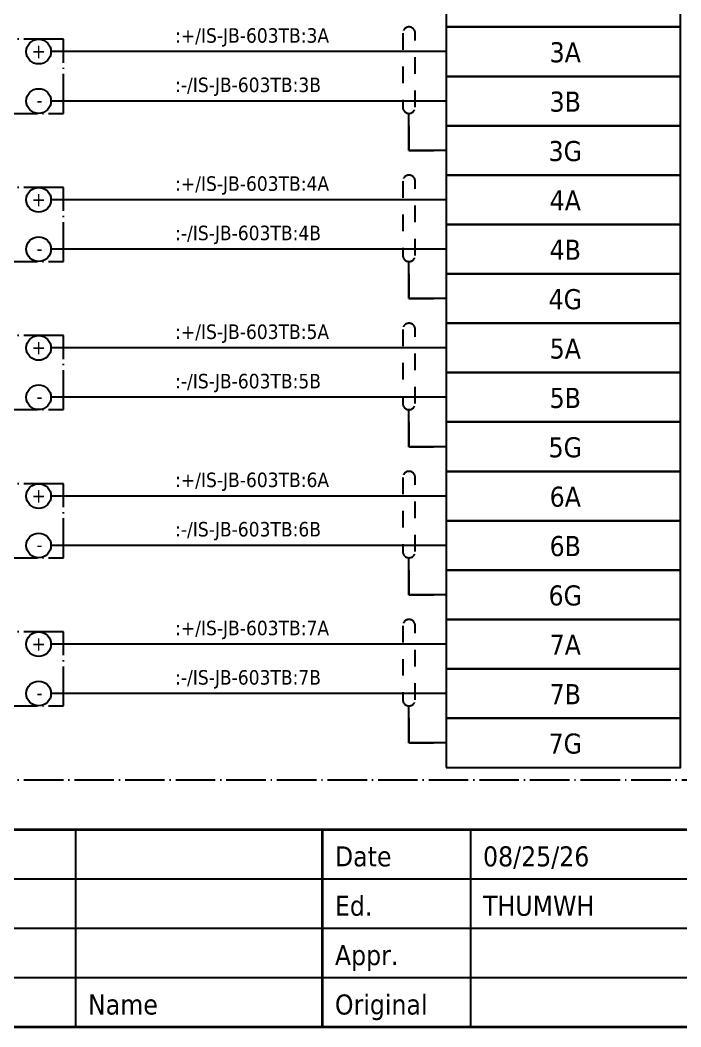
# Model space of a CAD drawing. Header units: millimetres. Extents: x 0 to 1792788, y -13 to 262234.
# Drawn here: x 35.5 to 89, y 0 to 81.6 of the extents above; entities that cross this region are included whole.
import ezdxf
from ezdxf.enums import TextEntityAlignment as Align

# ---------------------------------------------------------------- set-up
doc = ezdxf.new("R2010")
doc.units = ezdxf.units.MM
doc.linetypes.add('EPL_DASH', pattern=[1, 0.5, -0.5])
doc.linetypes.add('EPL_DASHDOT', pattern=[1, 0.8, -0.1, 0, -0.1])
for name, color, linetype, lineweight in [('EPLAN201', 7, 'Continuous', 35), ('EPLAN300', 5, 'Continuous', 25), ('EPLAN302', 5, 'Continuous', 25), ('EPLAN307', 134, 'EPL_DASHDOT', 25), ('EPLAN311', 7, 'Continuous', 25), ('EPLAN314', 5, 'EPL_DASH', 25), ('EPLAN400', 5, 'Continuous', 35), ('EPLAN405', 7, 'Continuous', 25), ('EPLAN421', 5, 'Continuous', 35), ('EPLAN433', 251, 'Continuous', 35), ('EPLAN451', 7, 'Continuous', 35), ('EPLAN452', 7, 'Continuous', 35), ('EPLAN453', 7, 'Continuous', 35), ('EPLAN500', 7, 'Continuous', 35), ('EPLAN501', 7, 'Continuous', 35), ('EPLAN502', 7, 'Continuous', 35), ('EPLAN503', 7, 'Continuous', 35), ('EPLAN504', 7, 'Continuous', 35), ('EPLAN546', 1, 'Continuous', 25)]:
    doc.layers.add(name, color=color, linetype=linetype, lineweight=lineweight)
doc.styles.add('Tahoma', font='')
doc.styles.get('Tahoma').set_extended_font_data('Tahoma')

# ---------------------------------------------------------------- blocks, each defined once
blk = doc.blocks.new('EPLFRAME')
at = {"layer": 'EPLAN201', "linetype": 'Continuous', "lineweight": 35, "ltscale": 4}
for p, q in [((0, 16), (420, 16)), ((60, 0), (60, 16))]:
    blk.add_line(p, q, dxfattribs=at)
at = {"layer": 'EPLAN201', "linetype": 'Continuous', "lineweight": 25, "ltscale": 4}
for p, q in [((40, 0), (40, 16)), ((72, 0), (72, 16)), ((0, 12), (100, 12)), ((0, 8), (100, 8)), ((0, 4), (184, 4))]:
    blk.add_line(p, q, dxfattribs=at)
at = {"layer": 'EPLAN201', "linetype": 'Continuous', "lineweight": 35, "ltscale": 4}
blk.add_lwpolyline([(0, 0), (420, 0), (420, 297), (0, 297)], close=True, dxfattribs=at)
at = {"layer": 'EPLAN201', "color": 7, "style": 'Tahoma'}
for s, p in [('Date', (61, 13)), ('Ed.', (61, 9)), ('Appr.', (61, 5)), ('Name', (41, 1)), ('Original', (61, 1))]:
    blk.add_text(s, height=1.6254, dxfattribs=at).set_placement(p)
at = {"layer": 'EPLAN451', "color": 7, "style": 'Tahoma'}
for tag, p, height in [('14_10014', (101, 12), 2.257), ('14_10015', (185, 12), 2.257), ('14_10011', (101, 5), 2.257), ('14_10013', (332, 5), 1.625), ('14_10151', (73, 1), 1.625), ('14_10300', (415, 1), 1.625)]:
    blk.add_attdef(tag, p, '', height=height, dxfattribs=at)
blk.add_attdef('4_25020', text='', height=1.625, dxfattribs=at).set_placement((413, 1), align=Align.RIGHT)
at = {"layer": 'EPLAN452', "color": 7, "style": 'Tahoma'}
for tag, p, height in [('4_11041', (1, 17), 2.257), ('4_11071[1]', (1, 13), 1.625), ('4_11074[1]', (21, 13), 1.625), ('4_11070[1]', (41, 13), 1.625), ('4_11024', (73, 13), 1.625), ('4_11011', (231, 12), 2.257), ('4_11030', (301, 12), 2.257), ('4_20132_1001', (374, 13), 1.625), ('4_11071[2]', (1, 9), 1.625), ('4_11074[2]', (21, 9), 1.625), ('4_11070[2]', (41, 9), 1.625), ('4_11022', (73, 9), 1.625), ('4_20134_1001', (374, 9), 1.625), ('4_11071[3]', (1, 5), 1.625), ('4_11074[3]', (21, 5), 1.625), ('4_11070[3]', (41, 5), 1.625), ('4_11080', (73, 5), 1.625), ('4_11059', (301, 5), 1.625)]:
    blk.add_attdef(tag, p, '', height=height, dxfattribs=at)
for tag, height, p in [('4_11040', 2.257, (419, 17)), ('4_11000', 1.625, (419, 5)), ('4_11085', 1.625, (141, 1)), ('4_11086', 1.625, (183, 1))]:
    blk.add_attdef(tag, text='', height=height, dxfattribs=at).set_placement(p, align=Align.RIGHT)
at = {"layer": 'EPLAN453', "color": 7, "style": 'Tahoma'}
for tag, p in [('53_19005_1', (21, 293)), ('53_19005', (63, 293)), ('53_19005_8', (105, 293)), ('53_19005_6', (147, 293)), ('53_19005_7', (189, 293)), ('53_19005_9', (231, 293)), ('53_19005_3', (273, 293)), ('53_19005_2', (315, 293)), ('53_19005_4', (357, 293)), ('53_19005_5', (399, 293))]:
    blk.add_attdef(tag, text='', height=1.355, dxfattribs=at).set_placement(p, align=Align.BOTTOM_CENTER)
blk = doc.blocks.new('EPLSYM_LibrarySPECIAL_en_US_Symbol427_Variant5_Placement1_83')
at = {"layer": 'EPLAN421', "color": 5, "style": 'Tahoma'}
for tag, p in [('17_20029[1]', (-0.9525, 3.335)), ('17_20029[2]', (20.0025, 3.335))]:
    blk.add_attdef(tag, text='', height=1.1739, dxfattribs=at).set_placement(p, align=Align.BOTTOM_RIGHT)
at = {"layer": 'EPLAN433', "color": 251, "style": 'Tahoma'}
blk.add_attdef('17_20406_1', text='', height=1.6254, dxfattribs=at).set_placement((0.9525, 1.5875), align=Align.BOTTOM_RIGHT)
blk.add_attdef('17_20406', text='', height=1.6254, dxfattribs=at).set_placement((0.9525, 1.5875), align=Align.BOTTOM_LEFT)
blk = doc.blocks.new('EPLSYM_LibrarySPECIAL_en_US_Symbol427_Variant5_Placement1_84')
at = {"layer": 'EPLAN421', "color": 5, "style": 'Tahoma'}
for tag, p in [('17_20029[1]', (-0.9525, 3.335)), ('17_20029[2]', (20.0025, 3.335))]:
    blk.add_attdef(tag, text='', height=1.1739, dxfattribs=at).set_placement(p, align=Align.BOTTOM_RIGHT)
at = {"layer": 'EPLAN433', "color": 251, "style": 'Tahoma'}
blk.add_attdef('17_20406_1', text='', height=1.6254, dxfattribs=at).set_placement((0.9525, 1.5875), align=Align.BOTTOM_RIGHT)
blk.add_attdef('17_20406', text='', height=1.6254, dxfattribs=at).set_placement((0.9525, 1.5875), align=Align.BOTTOM_LEFT)
blk = doc.blocks.new('EPLSYM_LibrarySPECIAL_en_US_Symbol427_Variant5_Placement1_85')
at = {"layer": 'EPLAN421', "color": 5, "style": 'Tahoma'}
for tag, p in [('17_20029[1]', (-0.9525, 3.335)), ('17_20029[2]', (20.0025, 3.335))]:
    blk.add_attdef(tag, text='', height=1.1739, dxfattribs=at).set_placement(p, align=Align.BOTTOM_RIGHT)
at = {"layer": 'EPLAN433', "color": 251, "style": 'Tahoma'}
blk.add_attdef('17_20406_1', text='', height=1.6254, dxfattribs=at).set_placement((0.9525, 1.5875), align=Align.BOTTOM_RIGHT)
blk.add_attdef('17_20406', text='', height=1.6254, dxfattribs=at).set_placement((0.9525, 1.5875), align=Align.BOTTOM_LEFT)
blk = doc.blocks.new('EPLSYM_LibrarySPECIAL_en_US_Symbol427_Variant5_Placement1_86')
at = {"layer": 'EPLAN421', "color": 5, "style": 'Tahoma'}
for tag, p in [('17_20029[1]', (-0.9525, 3.335)), ('17_20029[2]', (20.0025, 3.335))]:
    blk.add_attdef(tag, text='', height=1.1739, dxfattribs=at).set_placement(p, align=Align.BOTTOM_RIGHT)
at = {"layer": 'EPLAN433', "color": 251, "style": 'Tahoma'}
blk.add_attdef('17_20406_1', text='', height=1.6254, dxfattribs=at).set_placement((0.9525, 1.5875), align=Align.BOTTOM_RIGHT)
blk.add_attdef('17_20406', text='', height=1.6254, dxfattribs=at).set_placement((0.9525, 1.5875), align=Align.BOTTOM_LEFT)
blk = doc.blocks.new('EPLSYM_LibrarySPECIAL_en_US_Symbol427_Variant5_Placement1_87')
at = {"layer": 'EPLAN421', "color": 5, "style": 'Tahoma'}
for tag, p in [('17_20029[1]', (-0.9525, 3.335)), ('17_20029[2]', (20.0025, 3.335))]:
    blk.add_attdef(tag, text='', height=1.1739, dxfattribs=at).set_placement(p, align=Align.BOTTOM_RIGHT)
at = {"layer": 'EPLAN433', "color": 251, "style": 'Tahoma'}
blk.add_attdef('17_20406_1', text='', height=1.6254, dxfattribs=at).set_placement((0.9525, 1.5875), align=Align.BOTTOM_RIGHT)
blk.add_attdef('17_20406', text='', height=1.6254, dxfattribs=at).set_placement((0.9525, 1.5875), align=Align.BOTTOM_LEFT)
blk = doc.blocks.new('EPLSYM_LibrarySPECIAL_en_US_Symbol427_Variant5_Placement1_88')
at = {"layer": 'EPLAN421', "color": 5, "style": 'Tahoma'}
for tag, p in [('17_20029[1]', (-0.9525, 3.335)), ('17_20029[2]', (20.0025, 3.335))]:
    blk.add_attdef(tag, text='', height=1.1739, dxfattribs=at).set_placement(p, align=Align.BOTTOM_RIGHT)
at = {"layer": 'EPLAN433', "color": 251, "style": 'Tahoma'}
blk.add_attdef('17_20406_1', text='', height=1.6254, dxfattribs=at).set_placement((0.9525, 1.5875), align=Align.BOTTOM_RIGHT)
blk.add_attdef('17_20406', text='', height=1.6254, dxfattribs=at).set_placement((0.9525, 1.5875), align=Align.BOTTOM_LEFT)
blk = doc.blocks.new('EPLSYM_LibrarySPECIAL_en_US_Symbol427_Variant5_Placement1_89')
at = {"layer": 'EPLAN421', "color": 5, "style": 'Tahoma'}
for tag, p in [('17_20029[1]', (-0.9525, 3.335)), ('17_20029[2]', (20.0025, 3.335))]:
    blk.add_attdef(tag, text='', height=1.1739, dxfattribs=at).set_placement(p, align=Align.BOTTOM_RIGHT)
at = {"layer": 'EPLAN433', "color": 251, "style": 'Tahoma'}
blk.add_attdef('17_20406_1', text='', height=1.6254, dxfattribs=at).set_placement((0.9525, 1.5875), align=Align.BOTTOM_RIGHT)
blk.add_attdef('17_20406', text='', height=1.6254, dxfattribs=at).set_placement((0.9525, 1.5875), align=Align.BOTTOM_LEFT)
blk = doc.blocks.new('EPLSYM_LibrarySPECIAL_en_US_Symbol427_Variant5_Placement1_90')
at = {"layer": 'EPLAN421', "color": 5, "style": 'Tahoma'}
for tag, p in [('17_20029[1]', (-0.9525, 3.335)), ('17_20029[2]', (20.0025, 3.335))]:
    blk.add_attdef(tag, text='', height=1.1739, dxfattribs=at).set_placement(p, align=Align.BOTTOM_RIGHT)
at = {"layer": 'EPLAN433', "color": 251, "style": 'Tahoma'}
blk.add_attdef('17_20406_1', text='', height=1.6254, dxfattribs=at).set_placement((0.9525, 1.5875), align=Align.BOTTOM_RIGHT)
blk.add_attdef('17_20406', text='', height=1.6254, dxfattribs=at).set_placement((0.9525, 1.5875), align=Align.BOTTOM_LEFT)
blk = doc.blocks.new('EPLSYM_LibrarySPECIAL_Symbol2_Variant0_Placement1_13')
at = {"layer": 'EPLAN307', "lineweight": 25, "ltscale": 4}
blk.add_lwpolyline([(0, -6), (34, -6), (34, 0), (0, 0)], close=True, dxfattribs=at)
at = {"layer": 'EPLAN400', "color": 5, "style": 'Tahoma'}
blk.add_attdef('88_20010', text='', height=2.2575, dxfattribs=at).set_placement((-1.5, -0.9515), align=Align.TOP_RIGHT)
at = {"layer": 'EPLAN500', "color": 7, "style": 'Tahoma'}
blk.add_attdef('88_20027', text='', height=1.6254, dxfattribs=at).set_placement((-1.5, -4.57508), align=Align.TOP_RIGHT)
at = {"layer": 'EPLAN501', "color": 7, "style": 'Tahoma'}
blk.add_attdef('88_20011', text='', height=1.6254, dxfattribs=at).set_placement((-1.5, -9.97508), align=Align.TOP_RIGHT)
at = {"layer": 'EPLAN502', "color": 7, "style": 'Tahoma'}
blk.add_attdef('88_20025', text='', height=1.6254, dxfattribs=at).set_placement((-1.5, -12.67508), align=Align.TOP_RIGHT)
at = {"layer": 'EPLAN503', "color": 7, "style": 'Tahoma'}
blk.add_attdef('88_20024', text='', height=1.6254, dxfattribs=at).set_placement((-1.5, -15.37508), align=Align.TOP_RIGHT)
at = {"layer": 'EPLAN504', "color": 7, "style": 'Tahoma'}
blk.add_attdef('88_20901[1]', text='', height=1.6254, dxfattribs=at).set_placement((-1.5, -7.27508), align=Align.TOP_RIGHT)
blk = doc.blocks.new('EPLSYM_LibrarySPECIAL_Symbol17_Variant3_Placement1')
at = {"layer": 'EPLAN302', "lineweight": 25, "ltscale": 4}
blk.add_line((4, 0), (1, 0), dxfattribs=at)
blk.add_circle((0, 0), 1, dxfattribs=at)
at = {"layer": 'EPLAN421', "color": 5, "style": 'Tahoma'}
blk.add_attdef('17_20039', text='', height=1.174, dxfattribs=at).set_placement((3, 1), align=Align.BOTTOM_RIGHT)
blk = doc.blocks.new('EPLSYM_LibrarySPECIAL_Symbol2_Variant0_Placement1_14')
at = {"layer": 'EPLAN307', "lineweight": 25, "ltscale": 4}
blk.add_lwpolyline([(0, -6), (34, -6), (34, 0), (0, 0)], close=True, dxfattribs=at)
at = {"layer": 'EPLAN400', "color": 5, "style": 'Tahoma'}
blk.add_attdef('88_20010', text='', height=2.2575, dxfattribs=at).set_placement((-1.5, -0.9515), align=Align.TOP_RIGHT)
at = {"layer": 'EPLAN500', "color": 7, "style": 'Tahoma'}
blk.add_attdef('88_20027', text='', height=1.6254, dxfattribs=at).set_placement((-1.5, -4.57508), align=Align.TOP_RIGHT)
at = {"layer": 'EPLAN501', "color": 7, "style": 'Tahoma'}
blk.add_attdef('88_20011', text='', height=1.6254, dxfattribs=at).set_placement((-1.5, -9.97508), align=Align.TOP_RIGHT)
at = {"layer": 'EPLAN502', "color": 7, "style": 'Tahoma'}
blk.add_attdef('88_20025', text='', height=1.6254, dxfattribs=at).set_placement((-1.5, -12.67508), align=Align.TOP_RIGHT)
at = {"layer": 'EPLAN503', "color": 7, "style": 'Tahoma'}
blk.add_attdef('88_20024', text='', height=1.6254, dxfattribs=at).set_placement((-1.5, -15.37508), align=Align.TOP_RIGHT)
at = {"layer": 'EPLAN504', "color": 7, "style": 'Tahoma'}
blk.add_attdef('88_20901[1]', text='', height=1.6254, dxfattribs=at).set_placement((-1.5, -7.27508), align=Align.TOP_RIGHT)
blk = doc.blocks.new('EPLSYM_LibrarySPECIAL_Symbol2_Variant0_Placement1_15')
at = {"layer": 'EPLAN307', "lineweight": 25, "ltscale": 4}
blk.add_lwpolyline([(0, -6), (34, -6), (34, 0), (0, 0)], close=True, dxfattribs=at)
at = {"layer": 'EPLAN400', "color": 5, "style": 'Tahoma'}
blk.add_attdef('88_20010', text='', height=2.2575, dxfattribs=at).set_placement((-1.5, -0.9515), align=Align.TOP_RIGHT)
at = {"layer": 'EPLAN500', "color": 7, "style": 'Tahoma'}
blk.add_attdef('88_20027', text='', height=1.6254, dxfattribs=at).set_placement((-1.5, -4.57508), align=Align.TOP_RIGHT)
at = {"layer": 'EPLAN501', "color": 7, "style": 'Tahoma'}
blk.add_attdef('88_20011', text='', height=1.6254, dxfattribs=at).set_placement((-1.5, -9.97508), align=Align.TOP_RIGHT)
at = {"layer": 'EPLAN502', "color": 7, "style": 'Tahoma'}
blk.add_attdef('88_20025', text='', height=1.6254, dxfattribs=at).set_placement((-1.5, -12.67508), align=Align.TOP_RIGHT)
at = {"layer": 'EPLAN503', "color": 7, "style": 'Tahoma'}
blk.add_attdef('88_20024', text='', height=1.6254, dxfattribs=at).set_placement((-1.5, -15.37508), align=Align.TOP_RIGHT)
at = {"layer": 'EPLAN504', "color": 7, "style": 'Tahoma'}
blk.add_attdef('88_20901[1]', text='', height=1.6254, dxfattribs=at).set_placement((-1.5, -7.27508), align=Align.TOP_RIGHT)
blk = doc.blocks.new('EPLSYM_LibrarySPECIAL_Symbol2_Variant0_Placement1_16')
at = {"layer": 'EPLAN307', "lineweight": 25, "ltscale": 4}
blk.add_lwpolyline([(0, -6), (34, -6), (34, 0), (0, 0)], close=True, dxfattribs=at)
at = {"layer": 'EPLAN400', "color": 5, "style": 'Tahoma'}
blk.add_attdef('88_20010', text='', height=2.2575, dxfattribs=at).set_placement((-1.5, -0.9515), align=Align.TOP_RIGHT)
at = {"layer": 'EPLAN500', "color": 7, "style": 'Tahoma'}
blk.add_attdef('88_20027', text='', height=1.6254, dxfattribs=at).set_placement((-1.5, -4.57508), align=Align.TOP_RIGHT)
at = {"layer": 'EPLAN501', "color": 7, "style": 'Tahoma'}
blk.add_attdef('88_20011', text='', height=1.6254, dxfattribs=at).set_placement((-1.5, -9.97508), align=Align.TOP_RIGHT)
at = {"layer": 'EPLAN502', "color": 7, "style": 'Tahoma'}
blk.add_attdef('88_20025', text='', height=1.6254, dxfattribs=at).set_placement((-1.5, -12.67508), align=Align.TOP_RIGHT)
at = {"layer": 'EPLAN503', "color": 7, "style": 'Tahoma'}
blk.add_attdef('88_20024', text='', height=1.6254, dxfattribs=at).set_placement((-1.5, -15.37508), align=Align.TOP_RIGHT)
at = {"layer": 'EPLAN504', "color": 7, "style": 'Tahoma'}
blk.add_attdef('88_20901[1]', text='', height=1.6254, dxfattribs=at).set_placement((-1.5, -7.27508), align=Align.TOP_RIGHT)
blk = doc.blocks.new('EPLSYM_LibrarySPECIAL_en_US_Symbol427_Variant5_Placement1_93')
at = {"layer": 'EPLAN421', "color": 5, "style": 'Tahoma'}
for tag, p in [('17_20029[1]', (-0.9525, 3.335)), ('17_20029[2]', (20.0025, 3.335))]:
    blk.add_attdef(tag, text='', height=1.1739, dxfattribs=at).set_placement(p, align=Align.BOTTOM_RIGHT)
at = {"layer": 'EPLAN433', "color": 251, "style": 'Tahoma'}
blk.add_attdef('17_20406_1', text='', height=1.6254, dxfattribs=at).set_placement((0.9525, 1.5875), align=Align.BOTTOM_RIGHT)
blk.add_attdef('17_20406', text='', height=1.6254, dxfattribs=at).set_placement((0.9525, 1.5875), align=Align.BOTTOM_LEFT)
blk = doc.blocks.new('EPLSYM_LibrarySPECIAL_en_US_Symbol427_Variant5_Placement1_94')
at = {"layer": 'EPLAN421', "color": 5, "style": 'Tahoma'}
for tag, p in [('17_20029[1]', (-0.9525, 3.335)), ('17_20029[2]', (20.0025, 3.335))]:
    blk.add_attdef(tag, text='', height=1.1739, dxfattribs=at).set_placement(p, align=Align.BOTTOM_RIGHT)
at = {"layer": 'EPLAN433', "color": 251, "style": 'Tahoma'}
blk.add_attdef('17_20406_1', text='', height=1.6254, dxfattribs=at).set_placement((0.9525, 1.5875), align=Align.BOTTOM_RIGHT)
blk.add_attdef('17_20406', text='', height=1.6254, dxfattribs=at).set_placement((0.9525, 1.5875), align=Align.BOTTOM_LEFT)
blk = doc.blocks.new('EPLSYM_LibrarySPECIAL_Symbol2_Variant0_Placement1_17')
at = {"layer": 'EPLAN307', "lineweight": 25, "ltscale": 4}
blk.add_lwpolyline([(0, -6), (34, -6), (34, 0), (0, 0)], close=True, dxfattribs=at)
at = {"layer": 'EPLAN400', "color": 5, "style": 'Tahoma'}
blk.add_attdef('88_20010', text='', height=2.2575, dxfattribs=at).set_placement((-1.5, -0.9515), align=Align.TOP_RIGHT)
at = {"layer": 'EPLAN500', "color": 7, "style": 'Tahoma'}
blk.add_attdef('88_20027', text='', height=1.6254, dxfattribs=at).set_placement((-1.5, -4.57508), align=Align.TOP_RIGHT)
at = {"layer": 'EPLAN501', "color": 7, "style": 'Tahoma'}
blk.add_attdef('88_20011', text='', height=1.6254, dxfattribs=at).set_placement((-1.5, -9.97508), align=Align.TOP_RIGHT)
at = {"layer": 'EPLAN502', "color": 7, "style": 'Tahoma'}
blk.add_attdef('88_20025', text='', height=1.6254, dxfattribs=at).set_placement((-1.5, -12.67508), align=Align.TOP_RIGHT)
at = {"layer": 'EPLAN503', "color": 7, "style": 'Tahoma'}
blk.add_attdef('88_20024', text='', height=1.6254, dxfattribs=at).set_placement((-1.5, -15.37508), align=Align.TOP_RIGHT)
at = {"layer": 'EPLAN504', "color": 7, "style": 'Tahoma'}
blk.add_attdef('88_20901[1]', text='', height=1.6254, dxfattribs=at).set_placement((-1.5, -7.27508), align=Align.TOP_RIGHT)
blk = doc.blocks.new('EPLSYM_LibrarySPECIAL_en_US_Symbol427_Variant5_Placement1_97')
at = {"layer": 'EPLAN421', "color": 5, "style": 'Tahoma'}
for tag, p in [('17_20029[1]', (-0.9525, 3.335)), ('17_20029[2]', (20.0025, 3.335))]:
    blk.add_attdef(tag, text='', height=1.1739, dxfattribs=at).set_placement(p, align=Align.BOTTOM_RIGHT)
at = {"layer": 'EPLAN433', "color": 251, "style": 'Tahoma'}
blk.add_attdef('17_20406_1', text='', height=1.6254, dxfattribs=at).set_placement((0.9525, 1.5875), align=Align.BOTTOM_RIGHT)
blk.add_attdef('17_20406', text='', height=1.6254, dxfattribs=at).set_placement((0.9525, 1.5875), align=Align.BOTTOM_LEFT)
blk = doc.blocks.new('EPLSYM_LibrarySPECIAL_en_US_Symbol427_Variant5_Placement1_98')
at = {"layer": 'EPLAN421', "color": 5, "style": 'Tahoma'}
for tag, p in [('17_20029[1]', (-0.9525, 3.335)), ('17_20029[2]', (20.0025, 3.335))]:
    blk.add_attdef(tag, text='', height=1.1739, dxfattribs=at).set_placement(p, align=Align.BOTTOM_RIGHT)
at = {"layer": 'EPLAN433', "color": 251, "style": 'Tahoma'}
blk.add_attdef('17_20406_1', text='', height=1.6254, dxfattribs=at).set_placement((0.9525, 1.5875), align=Align.BOTTOM_RIGHT)
blk.add_attdef('17_20406', text='', height=1.6254, dxfattribs=at).set_placement((0.9525, 1.5875), align=Align.BOTTOM_LEFT)
blk = doc.blocks.new('EPLSYM_LibrarySPECIAL_en_US_Symbol427_Variant5_Placement1_99')
at = {"layer": 'EPLAN421', "color": 5, "style": 'Tahoma'}
for tag, p in [('17_20029[1]', (-0.9525, 3.335)), ('17_20029[2]', (20.0025, 3.335))]:
    blk.add_attdef(tag, text='', height=1.1739, dxfattribs=at).set_placement(p, align=Align.BOTTOM_RIGHT)
at = {"layer": 'EPLAN433', "color": 251, "style": 'Tahoma'}
blk.add_attdef('17_20406_1', text='', height=1.6254, dxfattribs=at).set_placement((0.9525, 1.5875), align=Align.BOTTOM_RIGHT)
blk.add_attdef('17_20406', text='', height=1.6254, dxfattribs=at).set_placement((0.9525, 1.5875), align=Align.BOTTOM_LEFT)
blk = doc.blocks.new('EPLSYM_LibrarySPECIAL_en_US_Symbol427_Variant5_Placement1_100')
at = {"layer": 'EPLAN421', "color": 5, "style": 'Tahoma'}
for tag, p in [('17_20029[1]', (-0.9525, 3.335)), ('17_20029[2]', (20.0025, 3.335))]:
    blk.add_attdef(tag, text='', height=1.1739, dxfattribs=at).set_placement(p, align=Align.BOTTOM_RIGHT)
at = {"layer": 'EPLAN433', "color": 251, "style": 'Tahoma'}
blk.add_attdef('17_20406_1', text='', height=1.6254, dxfattribs=at).set_placement((0.9525, 1.5875), align=Align.BOTTOM_RIGHT)
blk.add_attdef('17_20406', text='', height=1.6254, dxfattribs=at).set_placement((0.9525, 1.5875), align=Align.BOTTOM_LEFT)
blk = doc.blocks.new('EPLSYM_LibrarySPECIAL_en_US_Symbol427_Variant5_Placement1_101')
at = {"layer": 'EPLAN421', "color": 5, "style": 'Tahoma'}
for tag, p in [('17_20029[1]', (-0.9525, 3.335)), ('17_20029[2]', (20.0025, 3.335))]:
    blk.add_attdef(tag, text='', height=1.1739, dxfattribs=at).set_placement(p, align=Align.BOTTOM_RIGHT)
at = {"layer": 'EPLAN433', "color": 251, "style": 'Tahoma'}
blk.add_attdef('17_20406_1', text='', height=1.6254, dxfattribs=at).set_placement((0.9525, 1.5875), align=Align.BOTTOM_RIGHT)
blk.add_attdef('17_20406', text='', height=1.6254, dxfattribs=at).set_placement((0.9525, 1.5875), align=Align.BOTTOM_LEFT)
blk = doc.blocks.new('EPLSYM_LibrarySPECIAL_Symbol5_Variant1_Placement1_13')
at = {"layer": 'EPLAN314', "ltscale": 2.7}
for p, q in [((-0.5, 6.5), (-0.5, 0.5)), ((0.5, 0.5), (0.5, 6.5))]:
    blk.add_line(p, q, dxfattribs=at)
for centre, start, end in [((0, 6.5), 0, 180), ((0, 0.5), 180, 0)]:
    blk.add_arc(centre, 0.5, start, end, dxfattribs=at)
blk = doc.blocks.new('EPLSYM_LibrarySPECIAL_Symbol5_Variant1_Placement1_14')
at = {"layer": 'EPLAN314', "ltscale": 2.7}
for p, q in [((-0.5, 6.5), (-0.5, 0.5)), ((0.5, 0.5), (0.5, 6.5))]:
    blk.add_line(p, q, dxfattribs=at)
for centre, start, end in [((0, 6.5), 0, 180), ((0, 0.5), 180, 0)]:
    blk.add_arc(centre, 0.5, start, end, dxfattribs=at)
blk = doc.blocks.new('EPLSYM_LibrarySPECIAL_Symbol5_Variant1_Placement1_15')
at = {"layer": 'EPLAN314', "ltscale": 2.7}
for p, q in [((-0.5, 6.5), (-0.5, 0.5)), ((0.5, 0.5), (0.5, 6.5))]:
    blk.add_line(p, q, dxfattribs=at)
for centre, start, end in [((0, 6.5), 0, 180), ((0, 0.5), 180, 0)]:
    blk.add_arc(centre, 0.5, start, end, dxfattribs=at)
blk = doc.blocks.new('EPLSYM_LibrarySPECIAL_Symbol5_Variant1_Placement1_16')
at = {"layer": 'EPLAN314', "ltscale": 2.7}
for p, q in [((-0.5, 6.5), (-0.5, 0.5)), ((0.5, 0.5), (0.5, 6.5))]:
    blk.add_line(p, q, dxfattribs=at)
for centre, start, end in [((0, 6.5), 0, 180), ((0, 0.5), 180, 0)]:
    blk.add_arc(centre, 0.5, start, end, dxfattribs=at)
blk = doc.blocks.new('EPLSYM_LibrarySPECIAL_Symbol5_Variant1_Placement1_17')
at = {"layer": 'EPLAN314', "ltscale": 2.7}
for p, q in [((-0.5, 6.5), (-0.5, 0.5)), ((0.5, 0.5), (0.5, 6.5))]:
    blk.add_line(p, q, dxfattribs=at)
for centre, start, end in [((0, 6.5), 0, 180), ((0, 0.5), 180, 0)]:
    blk.add_arc(centre, 0.5, start, end, dxfattribs=at)
blk = doc.blocks.new('EPLSYM_LibrarySPECIAL_Symbol308_Variant0_Placement0')
at = {"layer": 'EPLAN405', "color": 7, "style": 'Tahoma'}
for tag, p in [('17_31011', (1.5, 6.35)), ('17_31002', (1.5, 0.5))]:
    blk.add_attdef(tag, text='', height=1.174, dxfattribs=at).set_placement(p, align=Align.BOTTOM_LEFT)
for tag, p in [('17_31004', (1.5, 4.4)), ('17_31003', (1.5, 2.45))]:
    blk.add_attdef(tag, p, '', height=1.174, dxfattribs=at)
blk = doc.blocks.new('EPLSYM_LibrarySPECIAL_Symbol2_Variant0_Placement1_20')
at = {"layer": 'EPLAN307', "lineweight": 25, "ltscale": 4}
blk.add_lwpolyline([(0, -90), (119, -90), (119, 0), (0, 0)], close=True, dxfattribs=at)
at = {"layer": 'EPLAN400', "color": 5, "style": 'Tahoma'}
blk.add_attdef('88_20010', text='', height=2.2575, dxfattribs=at).set_placement((-1.5, -0.9515), align=Align.TOP_RIGHT)
at = {"layer": 'EPLAN500', "color": 7, "style": 'Tahoma'}
blk.add_attdef('88_20027', text='', height=1.6254, dxfattribs=at).set_placement((-1.5, -4.57508), align=Align.TOP_RIGHT)
at = {"layer": 'EPLAN501', "color": 7, "style": 'Tahoma'}
blk.add_attdef('88_20011', text='', height=1.6254, dxfattribs=at).set_placement((-1.5, -9.97508), align=Align.TOP_RIGHT)
at = {"layer": 'EPLAN502', "color": 7, "style": 'Tahoma'}
blk.add_attdef('88_20025', text='', height=1.6254, dxfattribs=at).set_placement((-1.5, -12.67508), align=Align.TOP_RIGHT)
at = {"layer": 'EPLAN503', "color": 7, "style": 'Tahoma'}
blk.add_attdef('88_20024', text='', height=1.6254, dxfattribs=at).set_placement((-1.5, -15.37508), align=Align.TOP_RIGHT)
at = {"layer": 'EPLAN504', "color": 7, "style": 'Tahoma'}
blk.add_attdef('88_20901[1]', text='', height=1.6254, dxfattribs=at).set_placement((-1.5, -7.27508), align=Align.TOP_RIGHT)

msp = doc.modelspace()

# ---------------------------------------------------------------- linework, layer by layer
at = {"layer": 'EPLAN300', "lineweight": 25, "ltscale": 4}
for points in [[(70, 81), (89, 81), (89, 85), (70, 85)], [(70, 77), (89, 77), (89, 81), (70, 81)], [(70, 73), (89, 73), (89, 77), (70, 77)], [(70, 69), (89, 69), (89, 73), (70, 73)], [(70, 65), (89, 65), (89, 69), (70, 69)], [(70, 61), (89, 61), (89, 65), (70, 65)], [(70, 57), (89, 57), (89, 61), (70, 61)], [(70, 53), (89, 53), (89, 57), (70, 57)], [(70, 49), (89, 49), (89, 53), (70, 53)], [(70, 45), (89, 45), (89, 49), (70, 49)], [(70, 41), (89, 41), (89, 45), (70, 45)], [(70, 37), (89, 37), (89, 41), (70, 41)], [(70, 33), (89, 33), (89, 37), (70, 37)], [(70, 29), (89, 29), (89, 33), (70, 33)], [(70, 25), (89, 25), (89, 29), (70, 29)], [(70, 21), (89, 21), (89, 25), (70, 25)]]:
    msp.add_lwpolyline(points, close=True, dxfattribs=at)
at = {"layer": 'EPLAN311', "ltscale": 4}
for p, q in [((70, 79), (39, 79)), ((70, 75), (39, 75)), ((70, 67), (39, 67)), ((70, 63), (39, 63)), ((70, 55), (39, 55)), ((70, 51), (39, 51)), ((70, 43), (39, 43)), ((70, 39), (39, 39)), ((70, 31), (39, 31)), ((70, 27), (39, 27))]:
    msp.add_line(p, q, dxfattribs=at)
at = {"layer": 'EPLAN311', "color": 1, "linetype": 'Continuous', "lineweight": 25, "ltscale": 4}
for p, q in [((67, 73), (67, 71)), ((67, 71), (69, 71)), ((67, 61), (67, 59)), ((67, 59), (69, 59)), ((67, 49), (67, 47)), ((67, 47), (69, 47)), ((67, 37), (67, 35)), ((67, 35), (69, 35)), ((67, 25), (67, 23)), ((67, 23), (69, 23))]:
    msp.add_line(p, q, dxfattribs=at)
at = {"layer": 'EPLAN546', "ltscale": 4}
for p, q in [((67, 71), (67, 74)), ((70, 71), (67, 71)), ((67, 59), (67, 62)), ((70, 59), (67, 59)), ((67, 47), (67, 50)), ((70, 47), (67, 47)), ((67, 35), (67, 38)), ((70, 35), (67, 35)), ((67, 23), (67, 26)), ((70, 23), (67, 23))]:
    msp.add_line(p, q, dxfattribs=at)

# ---------------------------------------------------------------- block references
ref = msp.add_blockref('EPLFRAME', (0, 0))
ref.add_attrib('4_11022', 'THUMWH', (73, 9), dxfattribs={"layer": 'EPLAN452', "color": 7, "height": 1.6254, "style": 'Tahoma'})
ref.add_attrib('4_11024', '08/25/26', (73, 13), dxfattribs={"layer": 'EPLAN452', "color": 7, "height": 1.6254, "style": 'Tahoma'})
for name, p in [('EPLSYM_LibrarySPECIAL_Symbol2_Variant0_Placement1_20', (3, 110)), ('EPLSYM_LibrarySPECIAL_Symbol5_Variant1_Placement1_13', (67, 74)), ('EPLSYM_LibrarySPECIAL_Symbol2_Variant0_Placement1_13', (5, 80)), ('EPLSYM_LibrarySPECIAL_Symbol5_Variant1_Placement1_14', (67, 62)), ('EPLSYM_LibrarySPECIAL_Symbol2_Variant0_Placement1_14', (5, 68)), ('EPLSYM_LibrarySPECIAL_Symbol5_Variant1_Placement1_15', (67, 50)), ('EPLSYM_LibrarySPECIAL_Symbol2_Variant0_Placement1_15', (5, 56)), ('EPLSYM_LibrarySPECIAL_Symbol5_Variant1_Placement1_16', (67, 38)), ('EPLSYM_LibrarySPECIAL_Symbol2_Variant0_Placement1_16', (5, 44)), ('EPLSYM_LibrarySPECIAL_Symbol5_Variant1_Placement1_17', (67, 26)), ('EPLSYM_LibrarySPECIAL_Symbol2_Variant0_Placement1_17', (5, 32))]:
    msp.add_blockref(name, p)
ref = msp.add_blockref('EPLSYM_LibrarySPECIAL_Symbol308_Variant0_Placement0', (48, 79))
ref.add_attrib('17_31011', ':+/IS-JB-603TB:3A', dxfattribs={"layer": 'EPLAN405', "color": 7, "height": 1.1739, "style": 'Tahoma'}).set_placement((48.055, 79.374), align=Align.BOTTOM_LEFT)
ref = msp.add_blockref('EPLSYM_LibrarySPECIAL_Symbol17_Variant3_Placement1', (37, 79))
ref.add_attrib('17_20039', '+', dxfattribs={"layer": 'EPLAN421', "color": 5, "height": 1.174, "style": 'Tahoma'}).set_placement((37.591, 78.117), align=Align.BOTTOM_RIGHT)
ref = msp.add_blockref('EPLSYM_LibrarySPECIAL_en_US_Symbol427_Variant5_Placement1_83', (70, 79))
ref.add_attrib('17_20011', '3A', dxfattribs={"layer": 'EPLAN501', "color": 7, "height": 1.6254, "style": 'Tahoma'}).set_placement((79.661, 77.65), align=Align.BOTTOM_CENTER)
ref = msp.add_blockref('EPLSYM_LibrarySPECIAL_Symbol308_Variant0_Placement0', (48, 75))
ref.add_attrib('17_31011', ':-/IS-JB-603TB:3B', dxfattribs={"layer": 'EPLAN405', "color": 7, "height": 1.1739, "style": 'Tahoma'}).set_placement((48.055, 75.374), align=Align.BOTTOM_LEFT)
ref = msp.add_blockref('EPLSYM_LibrarySPECIAL_Symbol17_Variant3_Placement1', (37, 75))
ref.add_attrib('17_20039', '-', dxfattribs={"layer": 'EPLAN421', "color": 5, "height": 1.174, "style": 'Tahoma'}).set_placement((37.316, 74.132), align=Align.BOTTOM_RIGHT)
ref = msp.add_blockref('EPLSYM_LibrarySPECIAL_en_US_Symbol427_Variant5_Placement1_84', (70, 75))
ref.add_attrib('17_20011', '3B', dxfattribs={"layer": 'EPLAN501', "color": 7, "height": 1.6254, "style": 'Tahoma'}).set_placement((79.661, 73.65), align=Align.BOTTOM_CENTER)
ref = msp.add_blockref('EPLSYM_LibrarySPECIAL_en_US_Symbol427_Variant5_Placement1_97', (70, 71))
ref.add_attrib('17_20011', '3G', dxfattribs={"layer": 'EPLAN501', "color": 7, "height": 1.6254, "style": 'Tahoma'}).set_placement((79.661, 69.65), align=Align.BOTTOM_CENTER)
ref = msp.add_blockref('EPLSYM_LibrarySPECIAL_Symbol308_Variant0_Placement0', (48, 67))
ref.add_attrib('17_31011', ':+/IS-JB-603TB:4A', dxfattribs={"layer": 'EPLAN405', "color": 7, "height": 1.1739, "style": 'Tahoma'}).set_placement((48.055, 67.374), align=Align.BOTTOM_LEFT)
ref = msp.add_blockref('EPLSYM_LibrarySPECIAL_Symbol17_Variant3_Placement1', (37, 67))
ref.add_attrib('17_20039', '+', dxfattribs={"layer": 'EPLAN421', "color": 5, "height": 1.174, "style": 'Tahoma'}).set_placement((37.591, 66.117), align=Align.BOTTOM_RIGHT)
ref = msp.add_blockref('EPLSYM_LibrarySPECIAL_en_US_Symbol427_Variant5_Placement1_85', (70, 67))
ref.add_attrib('17_20011', '4A', dxfattribs={"layer": 'EPLAN501', "color": 7, "height": 1.6254, "style": 'Tahoma'}).set_placement((79.661, 65.65), align=Align.BOTTOM_CENTER)
ref = msp.add_blockref('EPLSYM_LibrarySPECIAL_Symbol308_Variant0_Placement0', (48, 63))
ref.add_attrib('17_31011', ':-/IS-JB-603TB:4B', dxfattribs={"layer": 'EPLAN405', "color": 7, "height": 1.1739, "style": 'Tahoma'}).set_placement((48.055, 63.374), align=Align.BOTTOM_LEFT)
ref = msp.add_blockref('EPLSYM_LibrarySPECIAL_Symbol17_Variant3_Placement1', (37, 63))
ref.add_attrib('17_20039', '-', dxfattribs={"layer": 'EPLAN421', "color": 5, "height": 1.174, "style": 'Tahoma'}).set_placement((37.316, 62.132), align=Align.BOTTOM_RIGHT)
ref = msp.add_blockref('EPLSYM_LibrarySPECIAL_en_US_Symbol427_Variant5_Placement1_86', (70, 63))
ref.add_attrib('17_20011', '4B', dxfattribs={"layer": 'EPLAN501', "color": 7, "height": 1.6254, "style": 'Tahoma'}).set_placement((79.661, 61.65), align=Align.BOTTOM_CENTER)
ref = msp.add_blockref('EPLSYM_LibrarySPECIAL_en_US_Symbol427_Variant5_Placement1_98', (70, 59))
ref.add_attrib('17_20011', '4G', dxfattribs={"layer": 'EPLAN501', "color": 7, "height": 1.6254, "style": 'Tahoma'}).set_placement((79.661, 57.65), align=Align.BOTTOM_CENTER)
ref = msp.add_blockref('EPLSYM_LibrarySPECIAL_Symbol308_Variant0_Placement0', (48, 55))
ref.add_attrib('17_31011', ':+/IS-JB-603TB:5A', dxfattribs={"layer": 'EPLAN405', "color": 7, "height": 1.1739, "style": 'Tahoma'}).set_placement((48.055, 55.374), align=Align.BOTTOM_LEFT)
ref = msp.add_blockref('EPLSYM_LibrarySPECIAL_Symbol17_Variant3_Placement1', (37, 55))
ref.add_attrib('17_20039', '+', dxfattribs={"layer": 'EPLAN421', "color": 5, "height": 1.174, "style": 'Tahoma'}).set_placement((37.591, 54.117), align=Align.BOTTOM_RIGHT)
ref = msp.add_blockref('EPLSYM_LibrarySPECIAL_en_US_Symbol427_Variant5_Placement1_87', (70, 55))
ref.add_attrib('17_20011', '5A', dxfattribs={"layer": 'EPLAN501', "color": 7, "height": 1.6254, "style": 'Tahoma'}).set_placement((79.661, 53.65), align=Align.BOTTOM_CENTER)
ref = msp.add_blockref('EPLSYM_LibrarySPECIAL_Symbol308_Variant0_Placement0', (48, 51))
ref.add_attrib('17_31011', ':-/IS-JB-603TB:5B', dxfattribs={"layer": 'EPLAN405', "color": 7, "height": 1.1739, "style": 'Tahoma'}).set_placement((48.055, 51.374), align=Align.BOTTOM_LEFT)
ref = msp.add_blockref('EPLSYM_LibrarySPECIAL_Symbol17_Variant3_Placement1', (37, 51))
ref.add_attrib('17_20039', '-', dxfattribs={"layer": 'EPLAN421', "color": 5, "height": 1.174, "style": 'Tahoma'}).set_placement((37.316, 50.132), align=Align.BOTTOM_RIGHT)
ref = msp.add_blockref('EPLSYM_LibrarySPECIAL_en_US_Symbol427_Variant5_Placement1_88', (70, 51))
ref.add_attrib('17_20011', '5B', dxfattribs={"layer": 'EPLAN501', "color": 7, "height": 1.6254, "style": 'Tahoma'}).set_placement((79.661, 49.65), align=Align.BOTTOM_CENTER)
ref = msp.add_blockref('EPLSYM_LibrarySPECIAL_en_US_Symbol427_Variant5_Placement1_99', (70, 47))
ref.add_attrib('17_20011', '5G', dxfattribs={"layer": 'EPLAN501', "color": 7, "height": 1.6254, "style": 'Tahoma'}).set_placement((79.661, 45.65), align=Align.BOTTOM_CENTER)
ref = msp.add_blockref('EPLSYM_LibrarySPECIAL_Symbol308_Variant0_Placement0', (48, 43))
ref.add_attrib('17_31011', ':+/IS-JB-603TB:6A', dxfattribs={"layer": 'EPLAN405', "color": 7, "height": 1.1739, "style": 'Tahoma'}).set_placement((48.055, 43.374), align=Align.BOTTOM_LEFT)
ref = msp.add_blockref('EPLSYM_LibrarySPECIAL_Symbol17_Variant3_Placement1', (37, 43))
ref.add_attrib('17_20039', '+', dxfattribs={"layer": 'EPLAN421', "color": 5, "height": 1.174, "style": 'Tahoma'}).set_placement((37.591, 42.117), align=Align.BOTTOM_RIGHT)
ref = msp.add_blockref('EPLSYM_LibrarySPECIAL_en_US_Symbol427_Variant5_Placement1_89', (70, 43))
ref.add_attrib('17_20011', '6A', dxfattribs={"layer": 'EPLAN501', "color": 7, "height": 1.6254, "style": 'Tahoma'}).set_placement((79.661, 41.65), align=Align.BOTTOM_CENTER)
ref = msp.add_blockref('EPLSYM_LibrarySPECIAL_Symbol308_Variant0_Placement0', (48, 39))
ref.add_attrib('17_31011', ':-/IS-JB-603TB:6B', dxfattribs={"layer": 'EPLAN405', "color": 7, "height": 1.1739, "style": 'Tahoma'}).set_placement((48.055, 39.374), align=Align.BOTTOM_LEFT)
ref = msp.add_blockref('EPLSYM_LibrarySPECIAL_Symbol17_Variant3_Placement1', (37, 39))
ref.add_attrib('17_20039', '-', dxfattribs={"layer": 'EPLAN421', "color": 5, "height": 1.174, "style": 'Tahoma'}).set_placement((37.316, 38.132), align=Align.BOTTOM_RIGHT)
ref = msp.add_blockref('EPLSYM_LibrarySPECIAL_en_US_Symbol427_Variant5_Placement1_90', (70, 39))
ref.add_attrib('17_20011', '6B', dxfattribs={"layer": 'EPLAN501', "color": 7, "height": 1.6254, "style": 'Tahoma'}).set_placement((79.661, 37.65), align=Align.BOTTOM_CENTER)
ref = msp.add_blockref('EPLSYM_LibrarySPECIAL_en_US_Symbol427_Variant5_Placement1_100', (70, 35))
ref.add_attrib('17_20011', '6G', dxfattribs={"layer": 'EPLAN501', "color": 7, "height": 1.6254, "style": 'Tahoma'}).set_placement((79.661, 33.65), align=Align.BOTTOM_CENTER)
ref = msp.add_blockref('EPLSYM_LibrarySPECIAL_Symbol308_Variant0_Placement0', (48, 31))
ref.add_attrib('17_31011', ':+/IS-JB-603TB:7A', dxfattribs={"layer": 'EPLAN405', "color": 7, "height": 1.1739, "style": 'Tahoma'}).set_placement((48.055, 31.374), align=Align.BOTTOM_LEFT)
ref = msp.add_blockref('EPLSYM_LibrarySPECIAL_Symbol17_Variant3_Placement1', (37, 31))
ref.add_attrib('17_20039', '+', dxfattribs={"layer": 'EPLAN421', "color": 5, "height": 1.174, "style": 'Tahoma'}).set_placement((37.591, 30.117), align=Align.BOTTOM_RIGHT)
ref = msp.add_blockref('EPLSYM_LibrarySPECIAL_en_US_Symbol427_Variant5_Placement1_93', (70, 31))
ref.add_attrib('17_20011', '7A', dxfattribs={"layer": 'EPLAN501', "color": 7, "height": 1.6254, "style": 'Tahoma'}).set_placement((79.661, 29.65), align=Align.BOTTOM_CENTER)
ref = msp.add_blockref('EPLSYM_LibrarySPECIAL_Symbol308_Variant0_Placement0', (48, 27))
ref.add_attrib('17_31011', ':-/IS-JB-603TB:7B', dxfattribs={"layer": 'EPLAN405', "color": 7, "height": 1.1739, "style": 'Tahoma'}).set_placement((48.055, 27.374), align=Align.BOTTOM_LEFT)
ref = msp.add_blockref('EPLSYM_LibrarySPECIAL_Symbol17_Variant3_Placement1', (37, 27))
ref.add_attrib('17_20039', '-', dxfattribs={"layer": 'EPLAN421', "color": 5, "height": 1.174, "style": 'Tahoma'}).set_placement((37.316, 26.132), align=Align.BOTTOM_RIGHT)
ref = msp.add_blockref('EPLSYM_LibrarySPECIAL_en_US_Symbol427_Variant5_Placement1_94', (70, 27))
ref.add_attrib('17_20011', '7B', dxfattribs={"layer": 'EPLAN501', "color": 7, "height": 1.6254, "style": 'Tahoma'}).set_placement((79.661, 25.65), align=Align.BOTTOM_CENTER)
ref = msp.add_blockref('EPLSYM_LibrarySPECIAL_en_US_Symbol427_Variant5_Placement1_101', (70, 23))
ref.add_attrib('17_20011', '7G', dxfattribs={"layer": 'EPLAN501', "color": 7, "height": 1.6254, "style": 'Tahoma'}).set_placement((79.661, 21.65), align=Align.BOTTOM_CENTER)

doc.saveas('drawing.dxf')
